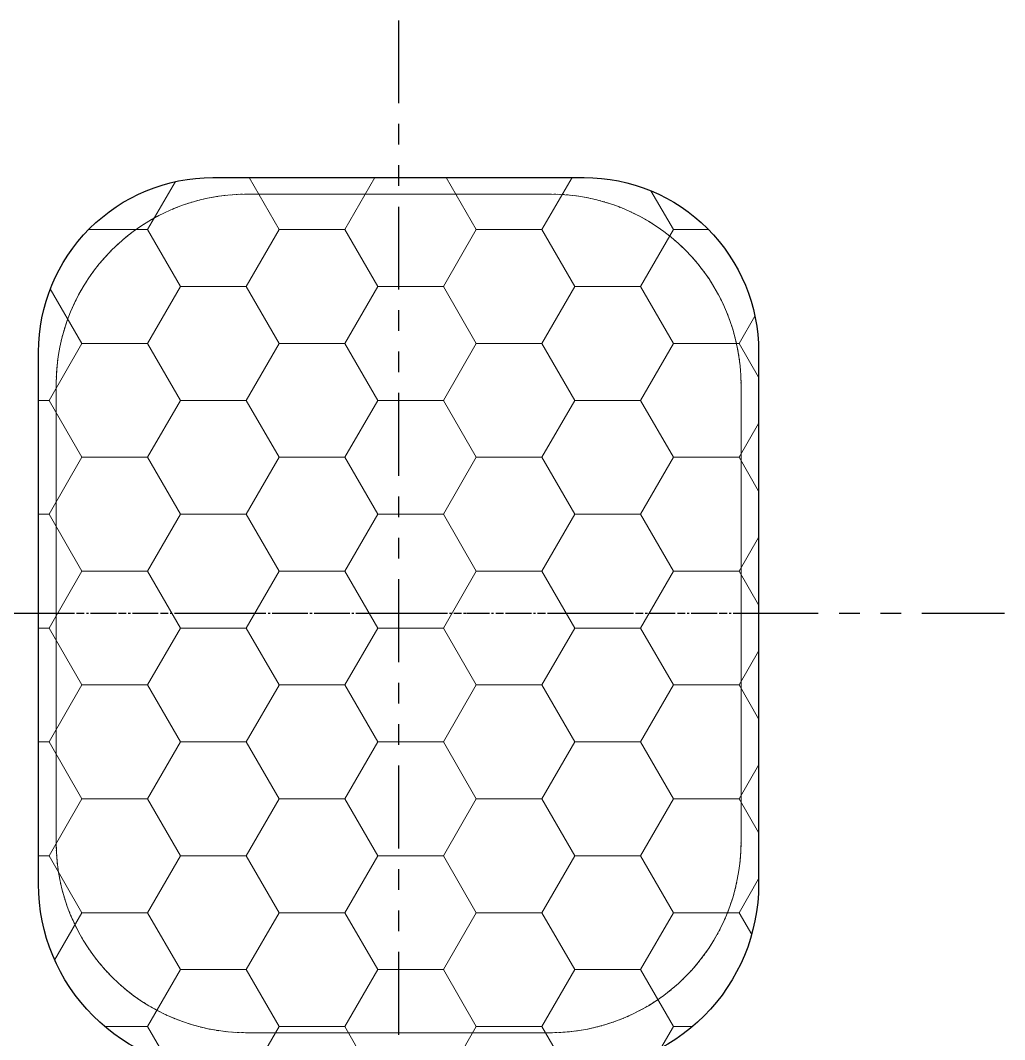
# Model space of a CAD drawing. Header units: inches. Extents: x 1765 to 5217, y -1519 to 441.
# Drawn here: x 4118.83 to 4166.38, y -1296.67 to -1247.43 of the extents above; entities that cross this region are included whole.
import ezdxf

# ---------------------------------------------------------------- set-up
doc = ezdxf.new("R2010")
doc.units = ezdxf.units.IN
doc.header["$MEASUREMENT"] = 0
for name, pattern in [('ACISOTGB', [9, 4, -1, 1, -1, 1, -1]), ('CENTER', [0.6, 0.375, -0.075, 0.075, -0.075]), ('DOT', [0.2, 0.1, -0.1])]:
    doc.linetypes.add(name, pattern=pattern)
doc.layers.add('AA', color=7, linetype='Continuous', lineweight=13)
doc.layers.add('DIM', color=3, linetype='Continuous', lineweight=15)

msp = doc.modelspace()

# ---------------------------------------------------------------- hatches: boundary and pattern name
at = {"layer": 'DIM'}
h = msp.add_hatch(dxfattribs=at)
h.set_pattern_fill('HONEY', color=256, style=0)
h.set_pattern_definition([(0, (6241.1135, -2365.6452), (4.7625, 2.74963), [3.175, -6.35]), (120, (6241.1135, -2365.6452), (-4.7624994, 2.749631), [3.175, -6.35]), (60, (6241.1135, -2365.6452), (6e-07, 5.499261), [-6.35, 3.175])])
edge = h.paths.add_edge_path()
edge.add_line((4154.495, -1263.445), (4154.495, -1289.16))
edge.add_arc((4145.495, -1289.16), 9, -90, 0, ccw=False)
edge.add_line((4145.495, -1298.16), (4128.708, -1298.16))
edge.add_arc((4128.708, -1289.16), 9, 180, 270, ccw=False)
edge.add_line((4119.708, -1289.16), (4119.708, -1263.445))
edge.add_arc((4128.128, -1263.445), 8.42, 90, 180, ccw=False)
edge.add_line((4128.128, -1255.025), (4146.075, -1255.025))
edge.add_arc((4146.075, -1263.445), 8.42, 0, 90, ccw=False)

# ---------------------------------------------------------------- linework, layer by layer
at = {"color": 1, "linetype": 'ACISOTGB'}
for p, q in [((4137.101, -1247.432), (4137.101, -1306.735)), ((4137.101, -1247.432), (4137.101, -1306.735)), ((4166.379, -1276.08), (4108.787, -1276.08))]:
    msp.add_line(p, q, dxfattribs=at)
at = {"color": 1, "linetype": 'CENTER'}
msp.add_line((4153.645, -1276.08), (4120.558, -1276.08), dxfattribs=at)
msp.add_lwpolyline([(4154.495, -1263.445), (4154.495, -1289.16, -0.414214), (4145.495, -1298.16), (4128.708, -1298.16, -0.414214), (4119.708, -1289.16), (4119.708, -1263.445, -0.414214), (4128.128, -1255.025), (4146.075, -1255.025, -0.414214)], format="xyb", close=True)
msp.add_lwpolyline([(4154.495, -1263.445), (4154.495, -1289.16, -0.414214), (4145.495, -1298.16), (4128.708, -1298.16, -0.414214), (4119.708, -1289.16), (4119.708, -1263.445, -0.414214), (4128.128, -1255.025), (4146.075, -1255.025, -0.414214)], format="xyb", close=True)
at = {"layer": 'AA', "color": 1, "linetype": 'DOT'}
msp.add_lwpolyline([(4120.558, -1265.025, -0.414214), (4129.758, -1255.825), (4144.445, -1255.825, -0.414214), (4153.645, -1265.025), (4153.645, -1287.136, -0.414214), (4144.445, -1296.336), (4129.758, -1296.336, -0.414214), (4120.558, -1287.136)], format="xyb", close=True, dxfattribs=at)
at = {"layer": 'AA', "color": 1, "linetype": 'ByBlock'}
msp.add_lwpolyline([(4120.558, -1265.025, -0.414214), (4129.758, -1255.825), (4144.445, -1255.825, -0.414214), (4153.645, -1265.025), (4153.645, -1287.136, -0.414214), (4144.445, -1296.336), (4129.758, -1296.336, -0.414214), (4120.558, -1287.136)], format="xyb", close=True, dxfattribs=at)

doc.saveas('drawing.dxf')
